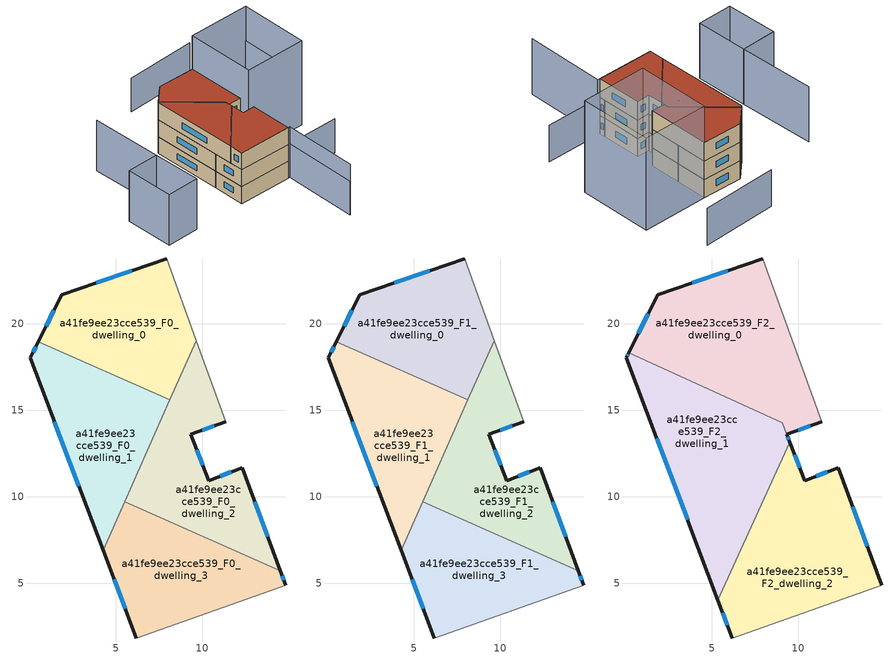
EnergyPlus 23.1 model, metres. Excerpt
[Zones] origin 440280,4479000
a41fe9ee23cce539_F0_dwelling_0
 floor ground (EU_floor_Construction): 7.94,23.76 9.65,19.04 8.13,15.6 0.52,18.98 1.86,21.7 z0
 wall outside (EU_wall_Construction): 7.94,23.76 1.86,21.7 0.52,18.98 z0:3
 wall adiabatic (EU_wall_Construction): 9.65,19.04 7.94,23.76 z0:3
 wall to a41fe9ee23cce539_F0_dwelling_1 (EU_wall_Construction): 0.52,18.98 8.13,15.6 z0:3
 wall to a41fe9ee23cce539_F0_dwelling_2 (EU_wall_Construction): 8.13,15.6 9.65,19.04 z0:3
 window (EU_Window_Construction): 1.42,20.79 0.96,19.88 / 5.92,23.07 3.88,22.38 z0.99:2.01
a41fe9ee23cce539_F0_dwelling_1
 floor ground (EU_floor_Construction): 8.13,15.6 4.26,6.9 0.06,18.05 0.52,18.98 z0
 wall outside (EU_wall_Construction): 0.52,18.98 0.06,18.05 4.26,6.9 z0:3
 wall to a41fe9ee23cce539_F0_dwelling_3 (EU_wall_Construction): 4.26,6.9 5.51,9.72 z0:3
 wall to a41fe9ee23cce539_F0_dwelling_2 (EU_wall_Construction): 5.51,9.72 8.13,15.6 z0:3
 window (EU_Window_Construction): 0.37,18.67 0.21,18.35 / 1.45,14.35 2.87,10.6 z0.99:2.01
a41fe9ee23cce539_F0_dwelling_2
 floor ground (EU_floor_Construction): 9.65,19.04 11.36,14.34 9.34,13.62 10.39,10.94 12.33,11.68 14.52,5.71 5.51,9.72 z0
 wall outside (EU_wall_Construction): 14.52,5.71 12.33,11.68 10.39,10.94 9.34,13.62 11.36,14.34 z0:3
 wall adiabatic (EU_wall_Construction): 11.36,14.34 9.65,19.04 z0:3
 wall to a41fe9ee23cce539_F0_dwelling_3 (EU_wall_Construction): 5.51,9.72 14.52,5.71 z0:3
 window (EU_Window_Construction): 10.01,13.86 10.69,14.1 / 10.04,11.83 9.69,12.73 / 11.69,11.43 11.03,11.18 / 13.8,7.69 13.06,9.7 z0.99:2.01
a41fe9ee23cce539_F0_dwelling_3
 floor ground (EU_floor_Construction): 14.52,5.71 14.83,4.88 6.18,1.82 4.26,6.9 5.51,9.72 z0
 wall outside (EU_wall_Construction): 4.26,6.9 6.18,1.82 / 14.83,4.88 14.52,5.71 z0:3
 wall adiabatic (EU_wall_Construction): 6.18,1.82 14.83,4.88 z0:3
 window (EU_Window_Construction): 4.9,5.22 5.54,3.51 / 14.73,5.16 14.62,5.44 z0.99:2.01
a41fe9ee23cce539_F1_dwelling_0
 floor to a41fe9ee23cce539_F0_dwelling_0 (EU_floor_Construction): 7.94,23.76 9.65,19.04 8.13,15.6 0.52,18.98 1.86,21.7 z3
 wall outside (EU_wall_Construction): 7.94,23.76 1.86,21.7 0.52,18.98 z3:6
 wall adiabatic (EU_wall_Construction): 9.65,19.04 7.94,23.76 z3:6
 wall to a41fe9ee23cce539_F1_dwelling_1 (EU_wall_Construction): 0.52,18.98 8.13,15.6 z3:6
 wall to a41fe9ee23cce539_F1_dwelling_2 (EU_wall_Construction): 8.13,15.6 9.65,19.04 z3:6
 window (EU_Window_Construction): 1.42,20.79 0.96,19.88 / 5.92,23.07 3.88,22.38 z3.99:5.01
a41fe9ee23cce539_F1_dwelling_1
 floor to a41fe9ee23cce539_F0_dwelling_1 (EU_floor_Construction): 8.13,15.6 4.26,6.9 0.06,18.05 0.52,18.98 z3
 wall outside (EU_wall_Construction): 0.52,18.98 0.06,18.05 4.26,6.9 z3:6
 wall to a41fe9ee23cce539_F1_dwelling_3 (EU_wall_Construction): 4.26,6.9 5.51,9.72 z3:6
 wall to a41fe9ee23cce539_F1_dwelling_2 (EU_wall_Construction): 5.51,9.72 8.13,15.6 z3:6
 window (EU_Window_Construction): 0.37,18.67 0.21,18.35 / 1.45,14.35 2.87,10.6 z3.99:5.01
a41fe9ee23cce539_F1_dwelling_2
 floor to a41fe9ee23cce539_F0_dwelling_2 (EU_floor_Construction): 9.65,19.04 11.36,14.34 9.34,13.62 10.39,10.94 12.33,11.68 14.52,5.71 5.51,9.72 z3
 wall outside (EU_wall_Construction): 14.52,5.71 12.33,11.68 10.39,10.94 9.34,13.62 11.36,14.34 z3:6
 wall adiabatic (EU_wall_Construction): 11.36,14.34 9.65,19.04 z3:6
 wall to a41fe9ee23cce539_F1_dwelling_3 (EU_wall_Construction): 5.51,9.72 14.52,5.71 z3:6
 window (EU_Window_Construction): 10.01,13.86 10.69,14.1 / 10.04,11.83 9.69,12.73 / 11.69,11.43 11.03,11.18 / 13.8,7.69 13.06,9.7 z3.99:5.01
a41fe9ee23cce539_F1_dwelling_3
 floor to a41fe9ee23cce539_F0_dwelling_3 (EU_floor_Construction): 14.52,5.71 14.83,4.88 6.18,1.82 4.26,6.9 5.51,9.72 z3
 wall outside (EU_wall_Construction): 4.26,6.9 6.18,1.82 / 14.83,4.88 14.52,5.71 z3:6
 wall adiabatic (EU_wall_Construction): 6.18,1.82 14.83,4.88 z3:6
 window (EU_Window_Construction): 4.9,5.22 5.54,3.51 / 14.73,5.16 14.62,5.44 z3.99:5.01
a41fe9ee23cce539_F2_dwelling_0
 floor to a41fe9ee23cce539_F1_dwelling_0 (EU_floor_Construction): 7.94,23.76 9.65,19.04 8.13,15.6 0.52,18.98 1.86,21.7 z6
 floor to a41fe9ee23cce539_F1_dwelling_2 (EU_floor_Construction): 9.65,19.04 11.36,14.34 9.34,13.62 9.08,14.28 7.8,14.87 z6
 floor to a41fe9ee23cce539_F1_dwelling_1 (EU_floor_Construction): 8.13,15.6 7.8,14.87 0.2,18.34 0.52,18.98 z6
 wall outside (EU_wall_Construction): 7.94,23.76 1.86,21.7 0.2,18.34 / 9.34,13.62 11.36,14.34 z6:9
 wall to a41fe9ee23cce539_F2_dwelling_1 (EU_wall_Construction): 0.2,18.34 9.08,14.28 9.34,13.62 z6:9
 wall adiabatic (EU_wall_Construction): 11.36,14.34 7.94,23.76 z6:9
 window (EU_Window_Construction): 1.31,20.58 0.75,19.45 / 5.92,23.07 3.88,22.38 / 10.01,13.86 10.69,14.1 z6.99:8.01
 roof outside (EU_roof_Construction): 11.36,14.34 7.94,23.76 1.86,21.7 0.2,18.34 9.08,14.28 9.34,13.62 z9
a41fe9ee23cce539_F2_dwelling_1
 floor to a41fe9ee23cce539_F1_dwelling_1 (EU_floor_Construction): 7.8,14.87 4.26,6.9 0.06,18.05 0.2,18.34 z6
 floor to a41fe9ee23cce539_F1_dwelling_2 (EU_floor_Construction): 9.08,14.28 9.52,13.16 7.54,8.82 5.51,9.72 7.8,14.87 z6
 floor to a41fe9ee23cce539_F1_dwelling_3 (EU_floor_Construction): 7.54,8.82 5.35,4.02 4.26,6.9 5.51,9.72 z6
 wall outside (EU_wall_Construction): 9.52,13.16 9.34,13.62 / 0.2,18.34 0.06,18.05 5.35,4.02 z6:9
 wall to a41fe9ee23cce539_F2_dwelling_2 (EU_wall_Construction): 5.35,4.02 9.52,13.16 z6:9
 window (EU_Window_Construction): 9.46,13.31 9.4,13.46 / 1.81,13.4 3.6,8.67 / 0.16,18.24 0.11,18.14 z6.99:8.01
 roof outside (EU_roof_Construction): 5.35,4.02 9.52,13.16 9.08,14.28 0.2,18.34 0.06,18.05 z9
a41fe9ee23cce539_F2_dwelling_2
 floor to a41fe9ee23cce539_F1_dwelling_2 (EU_floor_Construction): 12.33,11.68 14.52,5.71 7.54,8.82 9.52,13.16 10.39,10.94 z6
 floor to a41fe9ee23cce539_F1_dwelling_3 (EU_floor_Construction): 14.52,5.71 14.83,4.88 6.18,1.82 5.35,4.02 7.54,8.82 z6
 wall outside (EU_wall_Construction): 5.35,4.02 6.18,1.82 / 14.83,4.88 12.33,11.68 10.39,10.94 9.52,13.16 z6:9
 wall adiabatic (EU_wall_Construction): 6.18,1.82 14.83,4.88 z6:9
 window (EU_Window_Construction): 5.62,3.29 5.9,2.55 / 10.1,11.67 9.81,12.42 / 11.69,11.43 11.03,11.18 / 14,7.14 13.16,9.42 z6.99:8.01
 roof outside (EU_roof_Construction): 14.83,4.88 12.33,11.68 10.39,10.94 9.52,13.16 5.35,4.02 6.18,1.82 z9
shading: 6.18,1.82 15.17,5.01 / 15.17,5.01 19.42,-7.01 / 21.2,17.49 17.81,27.09 / -9.82,17.64 -5.35,6.33 / -5.35,6.33 -10.54,4.28 / -5.4,6.33 -2.39,-1.39 / -2.39,-1.39 -7.55,-3.4 / -7.55,-3.4 -10.56,4.32 / -10.56,4.32 -5.4,6.33 z0:9; 19.4,-6.96 15.11,5.01 / 15.11,5.01 23.53,8.03 / 11.88,33.7 0.59,29.08 z0:6; 11.98,12.62 7.94,23.76 / 7.94,23.76 17.92,27.38 / 17.92,27.38 21.96,16.24 / 21.96,16.24 11.98,12.62 z0:15
[Building]
EU S2 Campaign: North Axis=0; Terrain=City; Solar Distribution=FullExterior
[Site:Location]
Madrid: Latitude=40.5; Longitude=-3.5; Time Zone=1; Elevation=609
[SizingPeriod:WeatherFileDays]
AnnualSizingPeriod: Begin Month=1; Begin Day of Month=1; End Month=12; End Day of Month=31; Day of Week for Start Day=Monday; Use Weather File Daylight Saving Period=No; Use Weather File Rain and Snow Indicators=No
[MATERIAL]
EU_InternalMass_Material: Roughness=MediumRough; Thickness=0.1; Conductivity=1; Density=1800; Specific Heat=900; Thermal Absorptance=0.9; Solar Absorptance=0.7; Visible Absorptance=0.7
[MATERIAL:NOMASS] Roughness=MediumRough; Thermal Absorptance=0.9; Solar Absorptance=0.7; Visible Absorptance=0.7
Name | Thermal Resistance
EU_wall_NoMass | 0.609216
EU_roof_NoMass | 0.513268
EU_floor_NoMass | 0.568163
[WINDOWMATERIAL:SIMPLEGLAZINGSYSTEM]
EU_Window_SimpleGlazing: UFactor=5.50606; Solar Heat Gain Coefficient=0.85; Visible Transmittance=0.85
[CONSTRUCTION]
EU_wall_Construction: EU_wall_NoMass
EU_roof_Construction: EU_roof_NoMass
EU_floor_Construction: EU_floor_NoMass
EU_InternalMass_Construction: EU_InternalMass_Material
EU_Window_Construction: EU_Window_SimpleGlazing
[ZONE] Type=1; Multiplier=1; Ceiling Height=autocalculate; Floor Area=autocalculate; Part of Total Floor Area=Yes
Name | Volume
a41fe9ee23cce539_F0_dwelling_0; a41fe9ee23cce539_F1_dwelling_0 | 132.401
a41fe9ee23cce539_F2_dwelling_0 | 179.387
a41fe9ee23cce539_F0_dwelling_1; a41fe9ee23cce539_F1_dwelling_1 | 132.413
a41fe9ee23cce539_F2_dwelling_1 | 177.843
a41fe9ee23cce539_F0_dwelling_2; a41fe9ee23cce539_F1_dwelling_2 | 132.399
a41fe9ee23cce539_F2_dwelling_2 | 172.384
a41fe9ee23cce539_F0_dwelling_3; a41fe9ee23cce539_F1_dwelling_3 | 132.416
[INTERNALMASS] Construction=EU_InternalMass_Construction
Name | Zone or ZoneList | Surface Area
a41fe9ee23cce539_F0_dwelling_0_EU_InternalMass | a41fe9ee23cce539_F0_dwelling_0 | 44.1335
a41fe9ee23cce539_F0_dwelling_1_EU_InternalMass | a41fe9ee23cce539_F0_dwelling_1 | 44.1378
a41fe9ee23cce539_F0_dwelling_2_EU_InternalMass | a41fe9ee23cce539_F0_dwelling_2 | 44.1334
a41fe9ee23cce539_F0_dwelling_3_EU_InternalMass | a41fe9ee23cce539_F0_dwelling_3 | 44.1393
a41fe9ee23cce539_F1_dwelling_0_EU_InternalMass | a41fe9ee23cce539_F1_dwelling_0 | 44.1335
a41fe9ee23cce539_F1_dwelling_1_EU_InternalMass | a41fe9ee23cce539_F1_dwelling_1 | 44.1378
a41fe9ee23cce539_F1_dwelling_2_EU_InternalMass | a41fe9ee23cce539_F1_dwelling_2 | 44.1334
a41fe9ee23cce539_F1_dwelling_3_EU_InternalMass | a41fe9ee23cce539_F1_dwelling_3 | 44.1393
a41fe9ee23cce539_F2_dwelling_0_EU_InternalMass | a41fe9ee23cce539_F2_dwelling_0 | 59.7994
a41fe9ee23cce539_F2_dwelling_1_EU_InternalMass | a41fe9ee23cce539_F2_dwelling_1 | 59.2843
a41fe9ee23cce539_F2_dwelling_2_EU_InternalMass | a41fe9ee23cce539_F2_dwelling_2 | 57.4612
[OTHEREQUIPMENT] Fuel Type=Electricity; Design Level Calculation Method=Watts/Area; Power per Zone Floor Area=1; Fraction Latent=0; Fraction Radiant=0; Fraction Lost=0; Carbon Dioxide Generation Rate=0; EndUse Subcategory=EU_Step8_InternalGains
Name | Zone or ZoneList or Space or SpaceList | Schedule
EU_Step8_InternalGain_a41fe9ee23cce539_F0_dwelling_0_f000 | a41fe9ee23cce539_F0_dwelling_0 | EU_Step8_GainSchedule_a41fe9ee23cce539_F0_dwelling_0_f000
EU_Step8_InternalGain_a41fe9ee23cce539_F0_dwelling_1_f000 | a41fe9ee23cce539_F0_dwelling_1 | EU_Step8_GainSchedule_a41fe9ee23cce539_F0_dwelling_1_f000
EU_Step8_InternalGain_a41fe9ee23cce539_F0_dwelling_2_f000 | a41fe9ee23cce539_F0_dwelling_2 | EU_Step8_GainSchedule_a41fe9ee23cce539_F0_dwelling_2_f000
EU_Step8_InternalGain_a41fe9ee23cce539_F0_dwelling_3_f000 | a41fe9ee23cce539_F0_dwelling_3 | EU_Step8_GainSchedule_a41fe9ee23cce539_F0_dwelling_3_f000
EU_Step8_InternalGain_a41fe9ee23cce539_F1_dwelling_0_f000 | a41fe9ee23cce539_F1_dwelling_0 | EU_Step8_GainSchedule_a41fe9ee23cce539_F1_dwelling_0_f000
EU_Step8_InternalGain_a41fe9ee23cce539_F1_dwelling_1_f000 | a41fe9ee23cce539_F1_dwelling_1 | EU_Step8_GainSchedule_a41fe9ee23cce539_F1_dwelling_1_f000
EU_Step8_InternalGain_a41fe9ee23cce539_F1_dwelling_2_f000 | a41fe9ee23cce539_F1_dwelling_2 | EU_Step8_GainSchedule_a41fe9ee23cce539_F1_dwelling_2_f000
EU_Step8_InternalGain_a41fe9ee23cce539_F1_dwelling_3_f000 | a41fe9ee23cce539_F1_dwelling_3 | EU_Step8_GainSchedule_a41fe9ee23cce539_F1_dwelling_3_f000
EU_Step8_InternalGain_a41fe9ee23cce539_F2_dwelling_0_f000 | a41fe9ee23cce539_F2_dwelling_0 | EU_Step8_GainSchedule_a41fe9ee23cce539_F2_dwelling_0_f000
EU_Step8_InternalGain_a41fe9ee23cce539_F2_dwelling_1_f000 | a41fe9ee23cce539_F2_dwelling_1 | EU_Step8_GainSchedule_a41fe9ee23cce539_F2_dwelling_1_f000
EU_Step8_InternalGain_a41fe9ee23cce539_F2_dwelling_2_f000 | a41fe9ee23cce539_F2_dwelling_2 | EU_Step8_GainSchedule_a41fe9ee23cce539_F2_dwelling_2_f000
[ZONEVENTILATION:DESIGNFLOWRATE] Schedule=EU_AlwaysOn; Design Flow Rate Calculation Method=AirChanges/Hour; Air Changes per Hour=0.752966; Ventilation Type=Natural; Fan Pressure Rise=0; Fan Total Efficiency=1; Constant Term Coefficient=1; Temperature Term Coefficient=0; Velocity Term Coefficient=0; Velocity Squared Term Coefficient=0; Minimum Indoor Temperature=-100; Maximum Indoor Temperature=100; Delta Temperature=-100; Minimum Outdoor Temperature=-100; Maximum Outdoor Temperature=100; Maximum Wind Speed=40
Name | Zone or ZoneList or Space or SpaceList
EU_ConstantAir_a41fe9ee23cce539_F0_dwelling_0 | a41fe9ee23cce539_F0_dwelling_0
EU_ConstantAir_a41fe9ee23cce539_F0_dwelling_1 | a41fe9ee23cce539_F0_dwelling_1
EU_ConstantAir_a41fe9ee23cce539_F0_dwelling_2 | a41fe9ee23cce539_F0_dwelling_2
EU_ConstantAir_a41fe9ee23cce539_F0_dwelling_3 | a41fe9ee23cce539_F0_dwelling_3
EU_ConstantAir_a41fe9ee23cce539_F1_dwelling_0 | a41fe9ee23cce539_F1_dwelling_0
EU_ConstantAir_a41fe9ee23cce539_F1_dwelling_1 | a41fe9ee23cce539_F1_dwelling_1
EU_ConstantAir_a41fe9ee23cce539_F1_dwelling_2 | a41fe9ee23cce539_F1_dwelling_2
EU_ConstantAir_a41fe9ee23cce539_F1_dwelling_3 | a41fe9ee23cce539_F1_dwelling_3
EU_ConstantAir_a41fe9ee23cce539_F2_dwelling_0 | a41fe9ee23cce539_F2_dwelling_0
EU_ConstantAir_a41fe9ee23cce539_F2_dwelling_1 | a41fe9ee23cce539_F2_dwelling_1
EU_ConstantAir_a41fe9ee23cce539_F2_dwelling_2 | a41fe9ee23cce539_F2_dwelling_2
[HVACTEMPLATE:THERMOSTAT] Constant Heating Setpoint=20; Constant Cooling Setpoint=50
EU_HeatOnly_a41fe9ee23cce539_F0_dwelling_0; EU_HeatOnly_a41fe9ee23cce539_F0_dwelling_1; EU_HeatOnly_a41fe9ee23cce539_F0_dwelling_2; EU_HeatOnly_a41fe9ee23cce539_F0_dwelling_3; EU_HeatOnly_a41fe9ee23cce539_F1_dwelling_0; EU_HeatOnly_a41fe9ee23cce539_F1_dwelling_1; EU_HeatOnly_a41fe9ee23cce539_F1_dwelling_2; EU_HeatOnly_a41fe9ee23cce539_F1_dwelling_3; EU_HeatOnly_a41fe9ee23cce539_F2_dwelling_0; EU_HeatOnly_a41fe9ee23cce539_F2_dwelling_1; EU_HeatOnly_a41fe9ee23cce539_F2_dwelling_2
[HVACTEMPLATE:ZONE:IDEALLOADSAIRSYSTEM] System Availability Schedule=EU_AlwaysOn; Maximum Heating Supply Air Temperature=50; Minimum Cooling Supply Air Temperature=13; Maximum Heating Supply Air Humidity Ratio=0.0156; Minimum Cooling Supply Air Humidity Ratio=0.0077; Heating Limit=NoLimit; Cooling Limit=NoLimit; Heating Availability Schedule=EU_AlwaysOn; Cooling Availability Schedule=EU_CoolingOff; Dehumidification Control Type=ConstantSensibleHeatRatio; Cooling Sensible Heat Ratio=0.7; Dehumidification Setpoint=60; Humidification Control Type=None; Humidification Setpoint=30; Outdoor Air Method=None; Outdoor Air Flow Rate per Person=0.00944; Outdoor Air Flow Rate per Zone Floor Area=0; Outdoor Air Flow Rate per Zone=0; Demand Controlled Ventilation Type=None; Outdoor Air Economizer Type=NoEconomizer; Heat Recovery Type=None; Sensible Heat Recovery Effectiveness=0.7; Latent Heat Recovery Effectiveness=0.65
Name | Template Thermostat
a41fe9ee23cce539_F0_dwelling_0 | EU_HeatOnly_a41fe9ee23cce539_F0_dwelling_0
a41fe9ee23cce539_F0_dwelling_1 | EU_HeatOnly_a41fe9ee23cce539_F0_dwelling_1
a41fe9ee23cce539_F0_dwelling_2 | EU_HeatOnly_a41fe9ee23cce539_F0_dwelling_2
a41fe9ee23cce539_F0_dwelling_3 | EU_HeatOnly_a41fe9ee23cce539_F0_dwelling_3
a41fe9ee23cce539_F1_dwelling_0 | EU_HeatOnly_a41fe9ee23cce539_F1_dwelling_0
a41fe9ee23cce539_F1_dwelling_1 | EU_HeatOnly_a41fe9ee23cce539_F1_dwelling_1
a41fe9ee23cce539_F1_dwelling_2 | EU_HeatOnly_a41fe9ee23cce539_F1_dwelling_2
a41fe9ee23cce539_F1_dwelling_3 | EU_HeatOnly_a41fe9ee23cce539_F1_dwelling_3
a41fe9ee23cce539_F2_dwelling_0 | EU_HeatOnly_a41fe9ee23cce539_F2_dwelling_0
a41fe9ee23cce539_F2_dwelling_1 | EU_HeatOnly_a41fe9ee23cce539_F2_dwelling_1
a41fe9ee23cce539_F2_dwelling_2 | EU_HeatOnly_a41fe9ee23cce539_F2_dwelling_2
[SIZING:ZONE] Zone Cooling Design Supply Air Temperature Input Method=SupplyAirTemperature; Zone Cooling Design Supply Air Temperature=13; Zone Heating Design Supply Air Temperature Input Method=SupplyAirTemperature; Zone Heating Design Supply Air Temperature=50; Zone Cooling Design Supply Air Humidity Ratio=0.008; Zone Heating Design Supply Air Humidity Ratio=0.008; Cooling Design Air Flow Method=DesignDay; Cooling Design Air Flow Rate=0; Cooling Minimum Air Flow per Zone Floor Area=0.000762; Cooling Minimum Air Flow=0; Cooling Minimum Air Flow Fraction=0.2; Heating Design Air Flow Method=DesignDay; Heating Design Air Flow Rate=0; Heating Maximum Air Flow per Zone Floor Area=0.002032; Heating Maximum Air Flow=0.141576; Heating Maximum Air Flow Fraction=0.3; Account for Dedicated Outdoor Air System=No; Dedicated Outdoor Air System Control Strategy=NeutralSupplyAir; Dedicated Outdoor Air Low Setpoint Temperature for Design=autosize; Dedicated Outdoor Air High Setpoint Temperature for Design=autosize; Zone Load Sizing Method=Sensible Load Only No Latent Load; Zone Latent Cooling Design Supply Air Humidity Ratio Input Method=HumidityRatioDifference; Zone Cooling Design Supply Air Humidity Ratio Difference=0.005; Zone Latent Heating Design Supply Air Humidity Ratio Input Method=HumidityRatioDifference; Zone Humidification Design Supply Air Humidity Ratio Difference=0.005
a41fe9ee23cce539_F0_dwelling_0; a41fe9ee23cce539_F0_dwelling_1; a41fe9ee23cce539_F0_dwelling_2; a41fe9ee23cce539_F0_dwelling_3; a41fe9ee23cce539_F1_dwelling_0; a41fe9ee23cce539_F1_dwelling_1; a41fe9ee23cce539_F1_dwelling_2; a41fe9ee23cce539_F1_dwelling_3; a41fe9ee23cce539_F2_dwelling_0; a41fe9ee23cce539_F2_dwelling_1; a41fe9ee23cce539_F2_dwelling_2
[SCHEDULE:CONSTANT]
Name | Hourly Value
EU_AlwaysOn | 1
EU_CoolingOff | 0
[SCHEDULE:FILE] Column Number=1; Rows to Skip at Top=0; Number of Hours of Data=8760; Column Separator=Comma; Interpolate to Timestep=No; Minutes per Item=60; Adjust Schedule for Daylight Savings=Yes
Name | File
EU_Step8_GainSchedule_a41fe9ee23cce539_F0_dwelling_0_f000 | ../../schedules/a41fe9ee23cce539/a41fe9ee23cce539_F0_dwelling_0_f000_gain.csv
EU_Step8_GainSchedule_a41fe9ee23cce539_F0_dwelling_1_f000 | ../../schedules/a41fe9ee23cce539/a41fe9ee23cce539_F0_dwelling_1_f000_gain.csv
EU_Step8_GainSchedule_a41fe9ee23cce539_F0_dwelling_2_f000 | ../../schedules/a41fe9ee23cce539/a41fe9ee23cce539_F0_dwelling_2_f000_gain.csv
EU_Step8_GainSchedule_a41fe9ee23cce539_F0_dwelling_3_f000 | ../../schedules/a41fe9ee23cce539/a41fe9ee23cce539_F0_dwelling_3_f000_gain.csv
EU_Step8_GainSchedule_a41fe9ee23cce539_F1_dwelling_0_f000 | ../../schedules/a41fe9ee23cce539/a41fe9ee23cce539_F1_dwelling_0_f000_gain.csv
EU_Step8_GainSchedule_a41fe9ee23cce539_F1_dwelling_1_f000 | ../../schedules/a41fe9ee23cce539/a41fe9ee23cce539_F1_dwelling_1_f000_gain.csv
EU_Step8_GainSchedule_a41fe9ee23cce539_F1_dwelling_2_f000 | ../../schedules/a41fe9ee23cce539/a41fe9ee23cce539_F1_dwelling_2_f000_gain.csv
EU_Step8_GainSchedule_a41fe9ee23cce539_F1_dwelling_3_f000 | ../../schedules/a41fe9ee23cce539/a41fe9ee23cce539_F1_dwelling_3_f000_gain.csv
EU_Step8_GainSchedule_a41fe9ee23cce539_F2_dwelling_0_f000 | ../../schedules/a41fe9ee23cce539/a41fe9ee23cce539_F2_dwelling_0_f000_gain.csv
EU_Step8_GainSchedule_a41fe9ee23cce539_F2_dwelling_1_f000 | ../../schedules/a41fe9ee23cce539/a41fe9ee23cce539_F2_dwelling_1_f000_gain.csv
EU_Step8_GainSchedule_a41fe9ee23cce539_F2_dwelling_2_f000 | ../../schedules/a41fe9ee23cce539/a41fe9ee23cce539_F2_dwelling_2_f000_gain.csv
